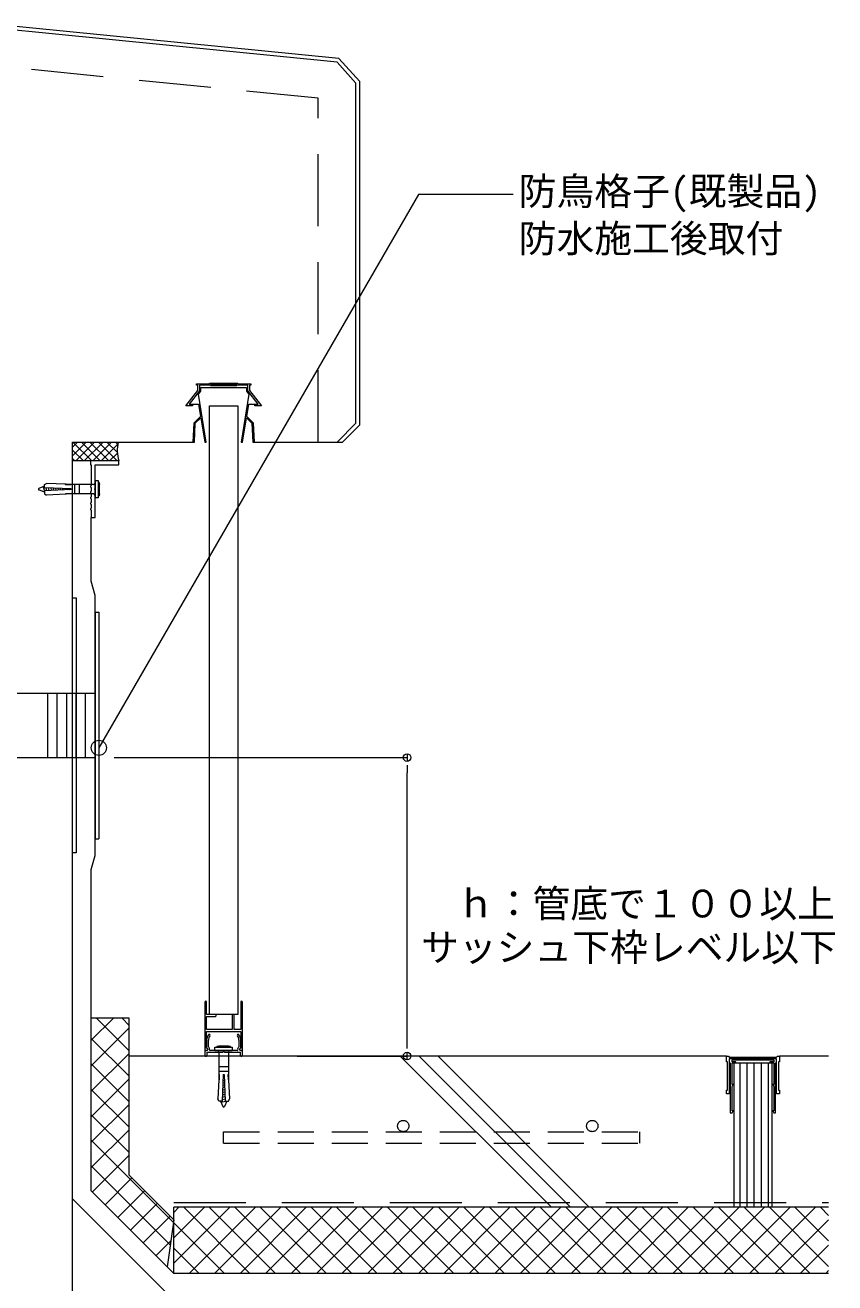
# Model space of a CAD drawing. Units: millimetres, scale not verified. Extents: x -1380 to 1380, y -955 to 955.
# Drawn here: x -425 to 3, y -355 to 311 of the extents above; entities that cross this region are included whole.
import ezdxf
from ezdxf.enums import TextEntityAlignment as Align

# ---------------------------------------------------------------- set-up
doc = ezdxf.new("R2010")
doc.units = ezdxf.units.MM
doc.header["$LTSCALE"] = 3
doc.linetypes.add('USER1', pattern=[19.05, 12.7, -6.35])
doc.linetypes.add('USER2', pattern=[9.525, 6.35, -3.175])
for name, color, linetype, lineweight in [('0-0_0', 7, 'Continuous', 9), ('0-1_HATCH', 9, 'Continuous', 18), ('0-3_KUTAI', 3, 'Continuous', 18), ('0-4_BOUSUI', 1, 'Continuous', 18), ('0-5_MOJI', 7, 'Continuous', 18), ('0-6_sunpo', 7, 'Continuous', 18), ('0-7_KANAMONO_SCREW', 4, 'Continuous', 18), ('0-8_dannnetu', 6, 'Continuous', 18), ('0-9_KANAMONO', 4, 'Continuous', 18), ('0-A_TENSEN', 4, 'USER2', 18), ('0-B_BUHIN', 7, 'Continuous', 9), ('0-D_bousui2', 7, 'USER1', 9)]:
    doc.layers.add(name, color=color, linetype=linetype, lineweight=lineweight)
doc.styles.add('ＭＳ ゴシック', font='')
doc.styles.get('ＭＳ ゴシック').set_extended_font_data('MS Gothic')

# ---------------------------------------------------------------- blocks, each defined once
blk = doc.blocks.new('_DOT')
at = {"layer": '0-0_0'}
for p, q in [((-0.5, 0), (-1, 0)), ((0.25, 0), (-0.25, 0))]:
    blk.add_line(p, q, dxfattribs=at)
blk.add_circle((0, 0), 0.25, dxfattribs=at)

msp = doc.modelspace()

# ---------------------------------------------------------------- linework, layer by layer
at = {"layer": '0-1_HATCH'}
for p, q in [((-399.957, 87.284), (-397.21, 90.031)), ((-399.957, 82.794), (-392.72, 90.031)), ((-389.695, 80.031), (-399.695, 90.031)), ((-398.23, 80.031), (-388.23, 90.031)), ((-385.205, 80.031), (-395.205, 90.031)), ((-393.74, 80.031), (-383.74, 90.031)), ((-380.715, 80.031), (-390.715, 90.031)), ((-389.249, 80.031), (-379.249, 90.031)), ((-376.225, 80.031), (-386.225, 90.031)), ((-384.759, 80.031), (-375.924, 88.866)), ((-376.196, 84.493), (-381.735, 90.031)), ((-375.947, 88.733), (-377.245, 90.031)), ((-394.185, 80.031), (-399.957, 85.802)), ((-398.675, 80.031), (-399.957, 81.312)), ((-380.269, 80.031), (-376.175, 84.125)), ((-375.779, 80.031), (-375.527, 80.283)), ((-389.957, -226.613), (-378.312, -214.969)), ((-369.957, -232.174), (-387.162, -214.969)), ((-369.957, -218.704), (-373.692, -214.969)), ((-389.957, -240.084), (-369.957, -220.084)), ((-369.957, -245.645), (-389.957, -225.645)), ((-389.957, -253.554), (-369.957, -233.554)), ((-369.957, -259.115), (-389.957, -239.115)), ((-226.565, -234.969), (-146.565, -314.969)), ((-216.565, -234.969), (-136.565, -314.969)), ((-206.565, -234.969), (-126.565, -314.969)), ((-389.957, -267.025), (-369.957, -247.025)), ((-369.957, -272.585), (-389.957, -252.585)), ((-389.957, -280.495), (-369.957, -260.495)), ((-369.957, -286.056), (-389.957, -266.056)), ((-389.957, -293.965), (-369.957, -273.965)), ((-346.5, -322.983), (-389.957, -279.526)), ((-389.403, -306.883), (-369.957, -287.436)), ((-348.164, -334.789), (-389.957, -292.997)), ((-382.668, -313.618), (-368.526, -299.476)), ((-375.933, -320.353), (-361.791, -306.211)), ((-369.198, -327.088), (-355.056, -312.946)), ((-346.317, -317.678), (-343.608, -314.969)), ((-346.317, -331.148), (-330.138, -314.969)), ((-346.317, -344.618), (-316.667, -314.969)), ((-306.044, -349.969), (-341.044, -314.969)), ((-338.197, -349.969), (-303.197, -314.969)), ((-292.573, -349.969), (-327.573, -314.969)), ((-324.727, -349.969), (-289.727, -314.969)), ((-279.103, -349.969), (-314.103, -314.969)), ((-311.256, -349.969), (-276.256, -314.969)), ((-265.633, -349.969), (-300.633, -314.969)), ((-297.786, -349.969), (-262.786, -314.969)), ((-252.162, -349.969), (-287.162, -314.969)), ((-284.316, -349.969), (-249.316, -314.969)), ((-238.692, -349.969), (-273.692, -314.969)), ((-270.845, -349.969), (-235.845, -314.969)), ((-225.221, -349.969), (-260.221, -314.969)), ((-257.375, -349.969), (-222.375, -314.969)), ((-211.751, -349.969), (-246.751, -314.969)), ((-243.904, -349.969), (-208.904, -314.969)), ((-198.281, -349.969), (-233.281, -314.969)), ((-230.434, -349.969), (-195.434, -314.969)), ((-184.81, -349.969), (-219.81, -314.969)), ((-216.964, -349.969), (-181.964, -314.969)), ((-171.34, -349.969), (-206.34, -314.969)), ((-203.493, -349.969), (-168.493, -314.969)), ((-157.869, -349.969), (-192.869, -314.969)), ((-190.023, -349.969), (-155.023, -314.969)), ((-144.399, -349.969), (-179.399, -314.969)), ((-176.552, -349.969), (-141.552, -314.969)), ((-130.929, -349.969), (-165.929, -314.969)), ((-163.082, -349.969), (-128.082, -314.969)), ((-117.458, -349.969), (-152.458, -314.969)), ((-149.612, -349.969), (-114.612, -314.969)), ((-103.988, -349.969), (-138.988, -314.969)), ((-136.141, -349.969), (-101.141, -314.969)), ((-90.518, -349.969), (-125.518, -314.969)), ((-122.671, -349.969), (-87.671, -314.969)), ((-77.047, -349.969), (-112.047, -314.969)), ((-109.201, -349.969), (-74.201, -314.969)), ((-63.577, -349.969), (-98.577, -314.969)), ((-95.73, -349.969), (-60.73, -314.969)), ((-50.106, -349.969), (-85.106, -314.969)), ((-82.26, -349.969), (-47.26, -314.969)), ((-36.636, -349.969), (-71.636, -314.969)), ((-68.789, -349.969), (-33.789, -314.969)), ((-23.166, -349.969), (-58.166, -314.969)), ((-55.319, -349.969), (-20.319, -314.969)), ((-9.695, -349.969), (-44.695, -314.969)), ((-41.849, -349.969), (-6.849, -314.969)), ((0.043, -346.237), (-31.225, -314.969)), ((0.043, -332.767), (-17.754, -314.969)), ((0.043, -319.296), (-4.284, -314.969)), ((-362.463, -333.823), (-348.321, -319.681)), ((-319.514, -349.969), (-346.317, -323.166)), ((-28.378, -349.969), (0.043, -321.547)), ((-355.727, -340.559), (-347.869, -332.701)), ((-332.984, -349.969), (-346.317, -336.636)), ((-14.908, -349.969), (0.043, -335.018)), ((-1.437, -349.969), (0.043, -348.488))]:
    msp.add_line(p, q, dxfattribs=at)
at = {"layer": '0-3_KUTAI'}
for p, q in [((-399.957, 90.031), (-336.253, 90.031)), ((-53.957, -234.969), (-369.957, -234.969)), ((-46.743, -314.969), (-46.743, -238.469)), ((-42.993, -314.969), (-42.993, -238.469)), ((-39.243, -314.969), (-39.243, -238.469)), ((-35.493, -314.969), (-35.493, -238.469)), ((-31.743, -314.969), (-31.743, -238.469)), ((0.043, -234.969), (-25.957, -234.969)), ((-350.459, -359.969), (-399.957, -310.471))]:
    msp.add_line(p, q, dxfattribs=at)
for points in [[(-249.957, 100.031), (-249.957, 280.031), (-259.907, 291.026), (-590.006, 324.036), (-599.957, 315.031), (-599.957, -27.969)], [(-303.66, 90.031), (-259.957, 90.031), (-249.957, 100.031)], [(0.043, -359.969), (-399.957, -359.969), (-399.957, 90.031)], [(-49.957, -314.969), (-49.957, -238.469), (-29.957, -238.469), (-29.957, -314.969)]]:
    msp.add_lwpolyline(points, dxfattribs=at)
at = {"layer": '0-3_KUTAI', "linetype": 'USER1'}
msp.add_lwpolyline([(-269.957, 90.031), (-269.957, 271.931), (-579.957, 302.931), (-579.957, -659.969)], dxfattribs=at)
at = {"layer": '0-3_KUTAI'}
for points in [[(-27.457, -235.469), (-26.957, -234.969), (-25.957, -234.969), (-25.957, -237.969), (-26.457, -237.969), (-26.457, -252.969), (-25.957, -252.969), (-25.957, -254.969), (-27.457, -254.969), (-27.457, -236.469), (-52.457, -236.469), (-52.457, -254.969), (-53.957, -254.969), (-53.957, -252.969), (-53.457, -252.969), (-53.457, -237.969), (-53.957, -237.969), (-53.957, -234.969), (-52.957, -234.969), (-52.457, -235.469), (-39.957, -235.469)], [(-28.957, -236.969), (-28.957, -237.969), (-30.957, -237.969), (-30.957, -238.469), (-28.957, -238.469), (-28.957, -249.969), (-29.457, -249.969), (-28.957, -250.969), (-28.957, -263.969), (-29.457, -263.969), (-28.957, -264.969), (-27.957, -264.969), (-27.957, -238.469), (-27.457, -238.469), (-27.457, -236.469), (-52.457, -236.469), (-52.457, -238.469), (-51.957, -238.469), (-51.957, -264.969), (-50.957, -264.969), (-50.457, -263.969), (-50.957, -263.969), (-50.957, -250.969), (-50.457, -249.969), (-50.957, -249.969), (-50.957, -238.469), (-48.957, -238.469), (-48.957, -237.969), (-50.957, -237.969), (-50.957, -236.969)]]:
    msp.add_lwpolyline(points, close=True, dxfattribs=at)
at = {"layer": '0-4_BOUSUI'}
for p, q in [((-259.957, 90.031), (-257.128, 90.031)), ((-390.457, 80.031), (-399.957, 80.031))]:
    msp.add_line(p, q, dxfattribs=at)
for points in [[(-257.128, 90.031), (-247.957, 99.203), (-247.957, 280.802), (-258.941, 292.94), (-588.179, 325.863)], [(0.043, -349.969), (-346.317, -349.969), (-389.957, -306.329), (-389.957, -136.25), (-387.957, -128.785), (-387.957, 8.848), (-389.957, 16.312), (-389.957, 50.031)]]:
    msp.add_lwpolyline(points, dxfattribs=at)
msp.add_arc((-356.527, 85.462), 19.694, 166.5849, 196.00805, dxfattribs=at)
at = {"layer": '0-5_MOJI'}
msp.add_lwpolyline([(-166.882, 221.046), (-216.882, 221.046), (-385.958, -71.803)], dxfattribs=at)
msp.add_circle((-385.958, -71.803), 4, dxfattribs=at)
at = {"layer": '0-6_sunpo'}
for p, q in [((-377.958, -76.969), (-222.896, -76.969)), ((-222.896, -226.969), (-222.896, -84.969)), ((-281.104, -234.969), (-222.896, -234.969))]:
    msp.add_line(p, q, dxfattribs=at)
at = {"layer": '0-7_KANAMONO_SCREW'}
for p, q in [((-414.779, 66.626), (-417.699, 65.416)), ((-403.526, 67.66), (-413.631, 68.105)), ((-403.536, 67.452), (-403.526, 67.66)), ((-400.622, 67.323), (-403.536, 67.452)), ((-403.328, 67.442), (-403.318, 67.65)), ((-400.821, 67.54), (-403.318, 67.65)), ((-400.83, 67.332), (-400.821, 67.54)), ((-400.622, 67.323), (-400.613, 67.531)), ((-388.79, 67.531), (-400.613, 67.531)), ((-398.946, 67.531), (-398.946, 62.531)), ((-396.446, 67.531), (-396.446, 62.531)), ((-387.957, 69.614), (-387.957, 68.364)), ((-387.957, 69.614), (-386.29, 69.614)), ((-387.957, 68.364), (-387.957, 61.698)), ((-386.29, 69.614), (-386.29, 60.448)), ((-385.873, 68.573), (-386.29, 68.573)), ((-385.873, 61.489), (-385.873, 68.573)), ((-385.873, 68.573), (-385.665, 67.531)), ((-385.665, 62.531), (-385.665, 67.531)), ((-414.779, 63.437), (-417.699, 64.646)), ((-415.377, 66.378), (-414.779, 63.988)), ((-400.613, 65.239), (-414.779, 65.864)), ((-400.613, 64.823), (-414.779, 64.198)), ((-414.779, 64.198), (-414.779, 62.531)), ((-414.779, 62.531), (-413.631, 61.957)), ((-413.99, 65.83), (-413.595, 64.25)), ((-403.526, 62.403), (-413.631, 61.957)), ((-412.726, 65.774), (-412.358, 64.305)), ((-411.462, 65.718), (-411.122, 64.359)), ((-410.198, 65.662), (-409.886, 64.414)), ((-408.934, 65.607), (-408.649, 64.468)), ((-407.67, 65.551), (-407.413, 64.523)), ((-406.406, 65.495), (-406.177, 64.577)), ((-405.142, 65.439), (-404.94, 64.632)), ((-403.878, 65.384), (-403.704, 64.686)), ((-400.622, 62.739), (-403.536, 62.611)), ((-403.536, 62.611), (-403.526, 62.403)), ((-403.328, 62.62), (-403.318, 62.412)), ((-400.821, 62.522), (-403.318, 62.412)), ((-402.614, 65.328), (-402.467, 64.741)), ((-401.35, 65.272), (-401.231, 64.795)), ((-400.83, 62.73), (-400.821, 62.522)), ((-400.622, 62.739), (-400.613, 62.531)), ((-400.613, 65.239), (-400.613, 64.823)), ((-388.79, 62.531), (-400.613, 62.531)), ((-387.957, 61.698), (-387.957, 60.448)), ((-386.29, 60.448), (-387.957, 60.448)), ((-386.29, 61.489), (-385.873, 61.489)), ((-385.665, 62.531), (-385.873, 61.489)), ((-324.54, -230.302), (-315.373, -230.302)), ((-324.54, -231.969), (-324.54, -230.302)), ((-324.54, -231.969), (-323.29, -231.969)), ((-323.498, -229.886), (-322.457, -229.677)), ((-316.415, -229.886), (-323.498, -229.886)), ((-323.498, -229.886), (-323.498, -230.302)), ((-323.29, -231.969), (-316.623, -231.969)), ((-317.457, -229.677), (-322.457, -229.677)), ((-322.457, -232.802), (-322.457, -244.625)), ((-317.457, -229.677), (-316.415, -229.886)), ((-317.457, -232.802), (-317.457, -244.625)), ((-316.623, -231.969), (-315.373, -231.969)), ((-316.415, -230.302), (-316.415, -229.886)), ((-315.373, -230.302), (-315.373, -231.969)), ((-322.466, -244.833), (-322.576, -247.331)), ((-322.258, -244.842), (-322.466, -244.833)), ((-322.457, -240.458), (-317.457, -240.458)), ((-322.457, -242.958), (-317.457, -242.958)), ((-322.249, -244.634), (-322.457, -244.625)), ((-322.249, -244.634), (-322.377, -247.548)), ((-320.165, -244.625), (-320.79, -258.792)), ((-320.198, -245.362), (-319.721, -245.243)), ((-320.165, -244.625), (-319.748, -244.625)), ((-319.748, -244.625), (-319.123, -258.792)), ((-317.665, -244.634), (-317.457, -244.625)), ((-317.665, -244.634), (-317.536, -247.548)), ((-317.656, -244.842), (-317.448, -244.833)), ((-317.448, -244.833), (-317.337, -247.331)), ((-322.585, -247.539), (-323.031, -257.643)), ((-322.377, -247.548), (-322.585, -247.539)), ((-322.368, -247.34), (-322.576, -247.331)), ((-320.532, -252.946), (-319.394, -252.661)), ((-320.476, -251.682), (-319.448, -251.425)), ((-320.421, -250.418), (-319.503, -250.189)), ((-320.365, -249.154), (-319.557, -248.952)), ((-320.309, -247.89), (-319.612, -247.716)), ((-320.253, -246.626), (-319.667, -246.48)), ((-317.545, -247.34), (-317.337, -247.331)), ((-317.536, -247.548), (-317.328, -247.539)), ((-317.328, -247.539), (-316.882, -257.643)), ((-321.551, -258.792), (-320.342, -261.712)), ((-321.304, -259.389), (-318.914, -258.792)), ((-320.755, -258.002), (-319.176, -257.607)), ((-320.699, -256.738), (-319.23, -256.371)), ((-320.644, -255.474), (-319.285, -255.134)), ((-320.588, -254.21), (-319.339, -253.898)), ((-318.362, -258.792), (-319.572, -261.712)), ((-319.123, -258.792), (-317.457, -258.792)), ((-317.457, -258.792), (-316.882, -257.643))]:
    msp.add_line(p, q, dxfattribs=at)
for points in [[(-414.779, 65.864), (-414.779, 67.531), (-413.631, 68.105)], [(-320.79, -258.792), (-322.457, -258.792), (-323.031, -257.643)]]:
    msp.add_lwpolyline(points, dxfattribs=at)
for centre, radius, start, end in [((-388.79, 68.364), 0.833, 270, 0), ((-417.54, 65.031), 0.417, 112.5, 247.5), ((-388.79, 61.698), 0.833, 0, 90), ((-323.29, -232.802), 0.833, 0, 90), ((-316.623, -232.802), 0.833, 90, 180), ((-319.957, -261.552), 0.417, 202.5, 337.5)]:
    msp.add_arc(centre, radius, start, end, dxfattribs=at)
at = {"layer": '0-8_dannnetu'}
for p, q in [((-369.957, -214.969), (-389.957, -214.969)), ((-346.317, -349.969), (-346.317, -314.969)), ((0.043, -314.969), (-346.317, -314.969)), ((-346.317, -321.685), (-349.811, -346.475))]:
    msp.add_line(p, q, dxfattribs=at)
msp.add_lwpolyline([(-346.317, -321.685), (-369.957, -298.045), (-369.957, -214.969)], dxfattribs=at)
at = {"layer": '0-9_KANAMONO'}
for p, q in [((-387.957, 64.781), (-388.126, 64.843)), ((-387.957, 0.031), (-385.957, 0.031)), ((-385.957, 0.031), (-385.957, -119.969)), ((-627.957, -42.969), (-399.957, -42.969)), ((-412.957, -76.969), (-412.957, -42.969)), ((-412.957, -42.969), (-387.957, -42.969)), ((-407.957, -76.969), (-407.957, -42.969)), ((-402.957, -76.969), (-402.957, -42.969)), ((-397.957, -76.969), (-397.957, -42.969)), ((-392.957, -76.969), (-392.957, -42.969)), ((-412.957, -76.969), (-387.957, -76.969)), ((-310.457, -205.969), (-310.457, -205.969)), ((-329.957, -206.469), (-329.957, -231.669)), ((-309.957, -231.669), (-309.957, -206.469)), ((-323.957, -213.669), (-323.957, -213.269)), ((-329.957, -231.969), (-329.957, -234.669)), ((-328.957, -231.969), (-329.957, -231.969)), ((-329.657, -231.969), (-328.957, -231.969)), ((-328.957, -226.552), (-328.957, -230.52)), ((-327.957, -229.983), (-327.957, -226.552)), ((-312.833, -231.969), (-327.081, -231.969)), ((-311.957, -226.552), (-311.957, -229.983)), ((-310.957, -230.52), (-310.957, -226.552)), ((-310.257, -231.969), (-310.957, -231.969)), ((-310.957, -231.969), (-310.257, -231.969)), ((-309.957, -234.669), (-309.957, -232.269)), ((-329.657, -234.969), (-328.957, -234.969)), ((-310.957, -234.969), (-310.257, -234.969))]:
    msp.add_line(p, q, dxfattribs=at)
for points in [[(-327.079, 120.031), (-332.753, 120.031), (-332.753, 117.031), (-338.253, 110.031), (-336.469, 110.031), (-336.469, 109.231), (-339.957, 109.231), (-333.553, 117.381), (-333.553, 120.031), (-334.353, 120.031), (-334.353, 120.831), (-327.626, 120.831), (-327.42, 121.131), (-312.493, 121.131), (-312.288, 120.831), (-305.56, 120.831), (-305.56, 120.031), (-306.36, 120.031), (-306.36, 117.381), (-299.957, 109.231), (-303.444, 109.231), (-303.444, 110.031), (-301.66, 110.031), (-307.16, 117.031), (-307.16, 120.031), (-312.835, 120.031), (-313.04, 120.331), (-326.873, 120.331)], [(-309.957, 90.031), (-307.848, 102.826), (-304.974, 100.031), (-304.46, 90.031), (-303.66, 90.031), (-304.174, 100.031), (-307.737, 103.497), (-306.66, 110.031), (-301.66, 110.031), (-307.16, 117.031), (-307.16, 120.031), (-312.835, 120.031), (-312.994, 119.739), (-326.919, 119.739), (-327.079, 120.031), (-332.753, 120.031), (-332.753, 117.031), (-338.253, 110.031), (-333.253, 110.031), (-332.176, 103.497), (-335.74, 100.031), (-336.253, 90.031), (-335.453, 90.031), (-334.94, 100.031), (-332.066, 102.826), (-329.957, 90.031), (-329.157, 90.031), (-333.319, 115.282), (-331.953, 117.02), (-331.953, 118.939), (-307.96, 118.939), (-307.96, 117.02), (-306.595, 115.282), (-310.757, 90.031)], [(-399.957, 7.531), (-397.957, 7.531), (-397.957, -127.469), (-399.957, -127.469)]]:
    msp.add_lwpolyline(points, close=True, dxfattribs=at)
for points in [[(-388.126, 65.219), (-387.957, 65.281), (-387.957, 78.031), (-375.457, 78.031), (-375.457, 80.031), (-390.457, 80.031), (-390.457, 78.031), (-389.957, 78.031), (-389.957, 67.031), (-390.382, 66.687)], [(-390.382, 66.376), (-389.957, 66.031), (-389.957, 64.031), (-390.382, 63.687)], [(-390.382, 54.376), (-389.957, 54.031), (-389.957, 50.031), (-387.957, 50.031), (-387.957, 64.781)], [(-390.382, 63.376), (-389.957, 63.031), (-389.957, 61.031), (-390.382, 60.687)], [(-390.382, 60.376), (-389.957, 60.031), (-389.957, 58.031), (-390.382, 57.687)], [(-390.382, 57.376), (-389.957, 57.031), (-389.957, 55.031), (-390.382, 54.687)], [(-387.957, 0.031), (-387.957, -119.969), (-385.957, -119.969)], [(-627.957, -42.969), (-627.957, -76.969), (-399.957, -76.969)], [(-324.257, -212.969), (-328.957, -212.969), (-328.957, -206.469)], [(-310.957, -206.469), (-310.957, -220.969), (-314.457, -220.969), (-314.457, -213.469)], [(-315.457, -213.469), (-315.457, -220.969), (-328.957, -220.969), (-328.957, -213.969), (-324.257, -213.969)], [(-328.957, -230.769), (-328.957, -221.969), (-310.957, -221.969), (-310.957, -230.769)], [(-328.657, -234.669), (-328.657, -232.969), (-320.415, -232.969)], [(-319.498, -232.969), (-311.257, -232.969), (-311.257, -234.669)]]:
    msp.add_lwpolyline(points, dxfattribs=at)
for centre, radius, start, end in [((-390.257, 66.531), 0.2, 128.97666, 231.02334), ((-390.257, 63.531), 0.2, 128.97666, 231.02334), ((-390.257, 60.531), 0.2, 128.97666, 231.02334), ((-388.057, 65.031), 0.2, 110.2297, 249.7703), ((-390.257, 57.531), 0.2, 128.97666, 231.02334), ((-390.257, 54.531), 0.2, 128.97666, 231.02334), ((-329.457, -206.469), 0.5, 90, 180), ((-329.457, -206.469), 0.5, 0, 90), ((-310.457, -206.469), 0.5, 90, 180), ((-310.457, -206.469), 0.5, 0, 90), ((-324.257, -213.269), 0.3, 0, 90), ((-314.957, -213.469), 0.5, 90, 180), ((-314.957, -213.469), 0.5, 0, 90), ((-324.257, -213.669), 0.3, 270, 0), ((-323.957, -226.552), 5, 144.96975, 180), ((-327.642, -223.969), 0.5, 48.59038, 144.96975), ((-323.957, -226.552), 4, 144.96975, 180), ((-327.642, -223.969), 0.5, 324.96975, 48.59038), ((-312.272, -223.969), 0.5, 131.40962, 215.03025), ((-315.882, -226.529), 3.926, 359.6581, 35.37215), ((-312.272, -223.969), 0.5, 35.03025, 131.40962), ((-315.899, -226.534), 4.942, 359.78768, 35.24257), ((-329.657, -231.669), 0.3, 180, 270), ((-328.646, -230.513), 0.311, 181.39551, 249.13327), ((-328.957, -231.369), 0.6, 270, 90), ((-328.957, -231.369), 0.6, 270, 70.52878), ((-327.61, -229.963), 0.347, 183.3162, 223.51025), ((-328.957, -231.369), 1.6, 350.91528, 46.82645), ((-327.084, -231.672), 0.297, 170.25113, 270.66415), ((-319.957, -233.169), 0.5, 23.57818, 156.42182), ((-312.825, -231.676), 0.293, 268.46195, 10.62277), ((-310.957, -231.369), 1.6, 133.17355, 189.08472), ((-312.273, -229.976), 0.316, 314.44297, 358.73059), ((-310.957, -231.369), 0.6, 90, 270), ((-310.957, -231.369), 0.6, 109.47122, 270), ((-311.244, -230.529), 0.287, 287.69217, 1.77906), ((-310.257, -231.669), 0.3, 270, 360), ((-310.257, -232.269), 0.3, 0, 90), ((-329.657, -234.669), 0.3, 180, 270), ((-328.957, -234.669), 0.3, 270, 360), ((-310.957, -234.669), 0.3, 180, 270), ((-310.257, -234.669), 0.3, 270, 360)]:
    msp.add_arc(centre, radius, start, end, dxfattribs=at)
at = {"layer": '0-A_TENSEN'}
for q in [(-319.957, -274.969), (-99.957, -280.969)]:
    msp.add_line((-319.957, -280.969), q, dxfattribs=at)
msp.add_lwpolyline([(-319.957, -274.969), (-99.957, -274.969), (-99.957, -280.969)], dxfattribs=at)
for centre in [(-224.957, -271.969), (-124.957, -271.969)]:
    msp.add_circle(centre, 3, dxfattribs=at)
at = {"layer": '0-B_BUHIN'}
msp.add_lwpolyline([(-312.457, 109.231), (-312.457, -212.969), (-327.457, -212.969), (-327.457, 109.231)], close=True, dxfattribs=at)
at = {"layer": '0-D_bousui2'}
msp.add_line((-346.317, -312.469), (0.043, -312.469), dxfattribs=at)

# ---------------------------------------------------------------- block references
at = {"layer": '0-6_sunpo', "xscale": 8, "yscale": 8}
for p, rotation in [((-222.896, -76.969), 90), ((-222.896, -234.969), 270)]:
    msp.add_blockref('_DOT', p, dxfattribs=dict(at, rotation=rotation))

# ---------------------------------------------------------------- texts
at = {"layer": '0-5_MOJI', "style": 'ＭＳ ゴシック'}
for s, p in [('防鳥格子(既製品)', (-163.882, 211.046)), ('防水施工後取付', (-163.882, 186.046)), ('サッシュ下枠レベル以下', (-215.525, -189.109))]:
    msp.add_text(s, height=14.66, dxfattribs=at).set_placement(p, align=Align.BOTTOM_LEFT)
at = {"layer": '0-6_sunpo', "style": 'ＭＳ ゴシック'}
msp.add_text('ｈ：管底で１００以上', height=14.66, dxfattribs=at).set_placement((-196.566, -165.969), align=Align.BOTTOM_LEFT)

doc.saveas('drawing.dxf')
